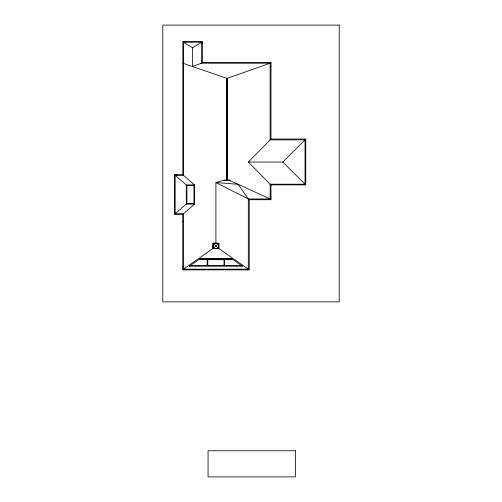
<?xml version="1.0" encoding="UTF-8"?>
<svg xmlns="http://www.w3.org/2000/svg" width="502" height="502" viewBox="0 0 502 502"><rect width="100%" height="100%" fill="white"/><g stroke="black" fill="none" stroke-linecap="round" stroke-linejoin="round"><path stroke-width="0.75" d="M215.91 243.137L215.91 182.577L223.905 180.18L230.085 180.626L270.139 198.961L270.139 184.203L248.308 162.039L270.139 139.876L270.139 63.202L227.048 78.419L182.853 63.202M248.308 162.039L282.846 162.039L305.021 139.876L305.021 184.862M213.143 248.333L218.677 243.382L218.677 248.333L213.143 248.333L213.143 243.382L218.677 243.382M174.476 213.714L183.512 213.714L194.544 204.119L194.544 184.937L183.512 175.342L175.135 175.342L186.292 184.937L194.544 184.937M194.544 204.119L186.292 204.119L175.135 213.714L175.135 174.683M182.759 269.135L248.308 269.135L218.922 248.578L212.892 248.578L183.512 269.135L183.512 213.714M189.436 266.204L242.384 266.204L242.384 265.464L189.436 265.464L189.436 266.204L200.204 258.668L232.131 258.63L232.131 259.685L199.689 259.685L199.689 258.63L200.204 258.668M192.548 47.859L201.591 42.224L201.591 63.202L192.548 66.358L192.548 47.859L183.512 42.224L202.438 42.224M201.591 43.561L202.438 43.561M200.825 63.202L270.986 63.202M270.139 66.352L270.986 66.352M270.139 139.876L305.774 139.876M305.021 140.736L305.774 140.736M183.512 175.154L183.324 174.683L174.476 174.683L174.476 214.655L182.759 214.655M270.139 184.203L305.021 184.203L282.846 162.039M270.139 184.391L270.427 184.862L305.774 184.862L305.774 139.029L270.333 139.029L270.333 139.876M270.139 197.813L270.986 197.813M270.986 198.961L248.308 198.961L215.91 182.577L238.073 184.278L248.308 198.961L248.308 269.894M174.476 212.377L175.135 212.377M182.759 221.482L183.512 221.482M213.143 248.239L213.425 243.57M199.689 259.026L232.131 259.026M207.144 265.163L207.797 265.163M224.017 265.163L224.582 265.163M182.759 266.462L183.512 266.462M231.617 258.668L242.384 266.204M213.143 243.382L218.677 248.333M303.396 184.203L303.396 184.862M270.986 139.029L270.986 62.355L202.061 62.355L201.779 63.202M270.986 184.862L270.986 199.714L248.691 199.714L248.691 198.961M249.249 199.714L249.249 269.894L182.759 269.894L182.759 214.003L183.224 213.714M247.254 269.135L247.254 269.894M230.085 180.626L230.085 179.992L223.905 180.18M227.544 179.992L227.544 78.243L226.54 78.243L226.54 179.992M227.048 78.419L227.048 179.992M224.582 259.208L224.582 265.464M224.017 259.208L224.017 265.464M218.922 248.578L218.922 243.137L212.892 243.137L212.892 248.578M218.583 243.382L213.237 243.382M207.797 259.208L207.797 265.464M207.144 259.208L207.144 265.464M202.438 62.355L202.438 41.471L182.853 41.471L182.853 174.683M186.292 184.937L186.292 204.119M184.949 41.471L184.949 42.224M183.512 41.471L183.512 175.342M176.955 174.683L176.955 175.342M339.195 25.1L162.805 25.1L162.805 301.884L339.195 301.884L339.195 25.1M193.948 185.533L186.888 185.533L186.888 203.523L193.948 203.523L193.948 185.533M295.402 450.752L208.06 450.752L208.06 476.9L295.402 476.9L295.402 450.752"/></g></svg>
